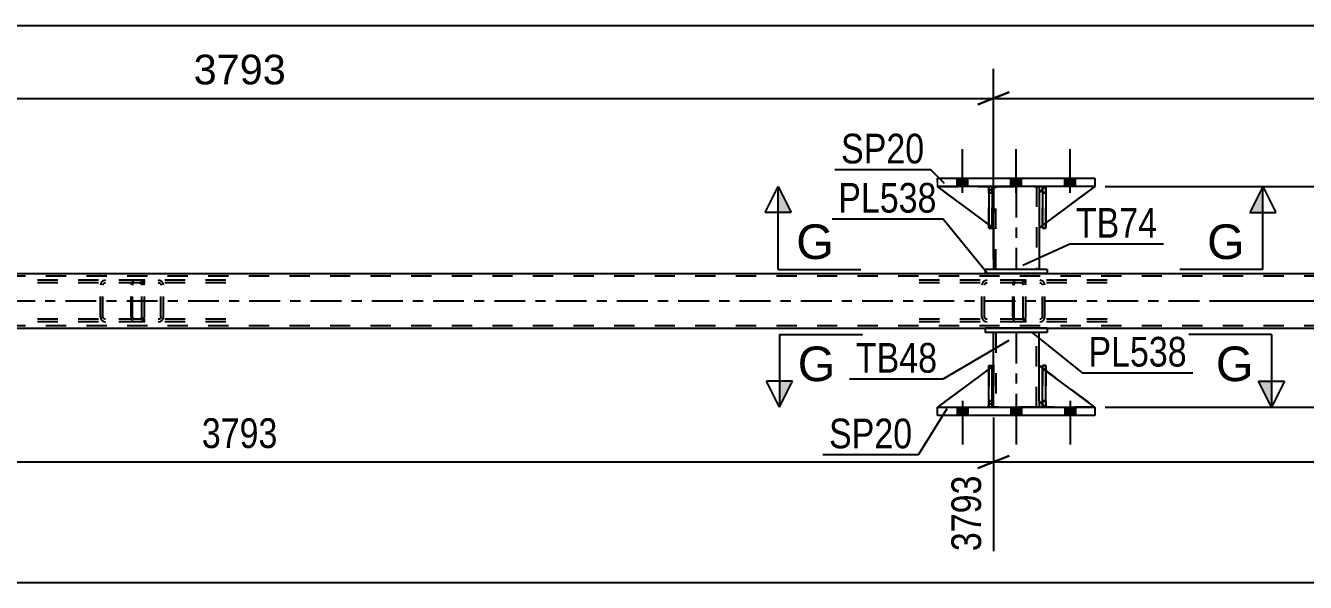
# Model space of a CAD drawing. Header units: millimetres. Extents: x 0 to 841, y 0 to 594.
# Drawn here: x 146.3 to 269.9, y 206.4 to 260.2 of the extents above; entities that cross this region are included whole.
import ezdxf

# ---------------------------------------------------------------- set-up
doc = ezdxf.new("R2010")
doc.units = ezdxf.units.MM
doc.linetypes.add('DXK_LINE_DOT2', pattern=[3.9198, 1.9599, -1.9599])
doc.linetypes.add('DXK_LINE_DOT3', pattern=[5.9187, 2.979, -0.9799, 0.9799, -0.9799])
doc.styles.add('Arial', font='ARIAL.TTF', dxfattribs={"height": 0.2})
doc.styles.add('Arial Narrow', font='ARIALN.TTF', dxfattribs={"height": 0.2})

# ---------------------------------------------------------------- blocks, each defined once
blk = doc.blocks.new('Part-318892525-4187 - 4091')
at = {"color": 7, "linetype": 'DXK_LINE_DOT2'}
for p, q in [((239.3, 227.35), (239.62, 227.35)), ((239.3, 223.95), (239.3, 227.35)), ((239.3, 227.35), (239.3, 223.35)), ((239.62, 227.35), (239.62, 223.95)), ((239.62, 223.35), (239.62, 227.25)), ((239.62, 223.95), (239.3, 223.95)), ((239.3, 223.35), (239.3, 223.95)), ((239.62, 223.95), (239.62, 223.35)), ((239.62, 223.35), (239.3, 223.35)), ((239.62, 223.35), (239.62, 223.35))]:
    blk.add_line(p, q, dxfattribs=at)
blk = doc.blocks.new('Part-318892525-4188 - 4091')
at = {"color": 2, "linetype": 'Continuous'}
for p, q in [((244.5, 223.35), (244.5, 227.35)), ((244.5, 227.35), (244.82, 227.35)), ((244.82, 223.35), (244.82, 227.35)), ((244.5, 223.35), (244.5, 223.35)), ((244.82, 223.35), (244.5, 223.35))]:
    blk.add_line(p, q, dxfattribs=at)
at = {"color": 7, "linetype": 'DXK_LINE_DOT2'}
for p, q in [((244.5, 227.35), (244.5, 223.95)), ((244.82, 223.95), (244.82, 227.35)), ((244.5, 223.95), (244.5, 223.35)), ((244.5, 223.95), (244.82, 223.95)), ((244.82, 223.35), (244.82, 223.95)), ((244.5, 223.35), (244.5, 223.35)), ((244.5, 223.35), (244.5, 223.35)), ((244.82, 223.35), (244.82, 223.35))]:
    blk.add_line(p, q, dxfattribs=at)
blk = doc.blocks.new('Part-318892525-4189 - 4091')
at = {"color": 2, "linetype": 'Continuous'}
for p, q in [((239.3, 223.35), (239.3, 227.35)), ((239.3, 227.35), (239.62, 227.35)), ((239.62, 223.35), (239.62, 227.35)), ((239.3, 223.35), (239.3, 223.35)), ((239.62, 223.35), (239.3, 223.35))]:
    blk.add_line(p, q, dxfattribs=at)
at = {"color": 7, "linetype": 'DXK_LINE_DOT2'}
for p, q in [((239.3, 227.35), (239.3, 223.95)), ((239.62, 223.95), (239.62, 227.35)), ((239.3, 223.95), (239.3, 223.35)), ((239.3, 223.95), (239.62, 223.95)), ((239.62, 223.35), (239.62, 223.95)), ((239.3, 223.35), (239.3, 223.35)), ((239.3, 223.35), (239.3, 223.35)), ((239.62, 223.35), (239.62, 223.35))]:
    blk.add_line(p, q, dxfattribs=at)
blk = doc.blocks.new('Bolt-318892525-4109 - 4091')
at = {"linetype": 'Continuous'}
for points in [[(237.27, 245.43), (236.23, 245.43), (236.23, 244.63), (237.27, 244.63)], [(237.27, 245.43), (236.23, 245.43), (236.23, 244.63), (237.27, 244.63)], [(237.27, 245.43), (236.23, 245.43), (236.23, 244.63), (237.27, 244.63)], [(242.47, 245.43), (241.43, 245.43), (241.43, 244.63), (242.47, 244.63)], [(242.47, 245.43), (241.43, 245.43), (241.43, 244.63), (242.47, 244.63)], [(247.67, 245.43), (246.63, 245.43), (246.63, 244.63), (247.67, 244.63)], [(247.67, 245.43), (246.63, 245.43), (246.63, 244.63), (247.67, 244.63)], [(247.67, 245.43), (246.63, 245.43), (246.63, 244.63), (247.67, 244.63)]]:
    blk.add_hatch(color=1, dxfattribs=at).paths.add_polyline_path(points)
at = {"color": 1, "linetype": 'Continuous'}
for p, q in [((236.75, 244.03), (236.75, 248.23)), ((236.75, 244.03), (236.75, 248.23)), ((236.75, 244.03), (236.75, 248.23)), ((241.95, 244.03), (241.95, 248.23)), ((241.95, 244.03), (241.95, 248.23)), ((247.15, 244.03), (247.15, 248.23)), ((247.15, 244.03), (247.15, 248.23)), ((247.15, 244.03), (247.15, 248.23)), ((236.23, 244.63), (236.23, 245.43)), ((236.23, 244.63), (236.23, 245.43)), ((236.23, 244.63), (236.23, 245.43)), ((237.27, 244.63), (237.27, 245.43)), ((237.27, 244.63), (237.27, 245.43)), ((237.27, 244.63), (237.27, 245.43)), ((241.43, 244.63), (241.43, 245.43)), ((241.43, 244.63), (241.43, 245.43)), ((242.47, 244.63), (242.47, 245.43)), ((242.47, 244.63), (242.47, 245.43)), ((246.63, 244.63), (246.63, 245.43)), ((246.63, 244.63), (246.63, 245.43)), ((246.63, 244.63), (246.63, 245.43)), ((247.67, 244.63), (247.67, 245.43)), ((247.67, 244.63), (247.67, 245.43)), ((247.67, 244.63), (247.67, 245.43))]:
    blk.add_line(p, q, dxfattribs=at)
blk = doc.blocks.new('Bolt-318892525-4110 - 4091')
at = {"linetype": 'Continuous'}
for points in [[(236.23, 222.55), (237.27, 222.55), (237.27, 223.35), (236.23, 223.35)], [(236.23, 222.55), (237.27, 222.55), (237.27, 223.35), (236.23, 223.35)], [(236.23, 222.55), (237.27, 222.55), (237.27, 223.35), (236.23, 223.35)], [(241.43, 222.55), (242.47, 222.55), (242.47, 223.35), (241.43, 223.35)], [(241.43, 222.55), (242.47, 222.55), (242.47, 223.35), (241.43, 223.35)], [(246.63, 222.55), (247.67, 222.55), (247.67, 223.35), (246.63, 223.35)], [(246.63, 222.55), (247.67, 222.55), (247.67, 223.35), (246.63, 223.35)], [(246.63, 222.55), (247.67, 222.55), (247.67, 223.35), (246.63, 223.35)]]:
    blk.add_hatch(color=1, dxfattribs=at).paths.add_polyline_path(points)
at = {"color": 1, "linetype": 'Continuous'}
for p, q in [((236.75, 223.95), (236.75, 219.75)), ((236.75, 223.95), (236.75, 219.75)), ((236.75, 223.95), (236.75, 219.75)), ((241.95, 223.95), (241.95, 219.75)), ((241.95, 223.95), (241.95, 219.75)), ((247.15, 223.95), (247.15, 219.75)), ((247.15, 223.95), (247.15, 219.75)), ((247.15, 223.95), (247.15, 219.75)), ((236.23, 223.35), (236.23, 222.55)), ((236.23, 223.35), (236.23, 222.55)), ((236.23, 223.35), (236.23, 222.55)), ((237.27, 223.35), (237.27, 222.55)), ((237.27, 223.35), (237.27, 222.55)), ((237.27, 223.35), (237.27, 222.55)), ((241.43, 223.35), (241.43, 222.55)), ((241.43, 223.35), (241.43, 222.55)), ((242.47, 223.35), (242.47, 222.55)), ((242.47, 223.35), (242.47, 222.55)), ((246.63, 223.35), (246.63, 222.55)), ((246.63, 223.35), (246.63, 222.55)), ((246.63, 223.35), (246.63, 222.55)), ((247.67, 223.35), (247.67, 222.55)), ((247.67, 223.35), (247.67, 222.55)), ((247.67, 223.35), (247.67, 222.55))]:
    blk.add_line(p, q, dxfattribs=at)
blk = doc.blocks.new('Part-318892525-4194 - 4091')
at = {"color": 2, "linetype": 'Continuous'}
for p, q in [((239.75, 227.35), (239.75, 230.55)), ((244.15, 227.35), (244.15, 230.55)), ((239.75, 223.35), (239.75, 223.95)), ((244.15, 223.95), (244.15, 223.35))]:
    blk.add_line(p, q, dxfattribs=at)
at = {"color": 7, "linetype": 'DXK_LINE_DOT2'}
for p, q in [((244.15, 230.55), (239.75, 230.55)), ((239.99, 230.55), (239.99, 223.35)), ((243.91, 223.35), (243.91, 230.55)), ((239.75, 223.95), (239.75, 227.35)), ((244.15, 223.95), (244.15, 227.35)), ((244.15, 223.35), (239.75, 223.35))]:
    blk.add_line(p, q, dxfattribs=at)
at = {"color": 7, "linetype": 'DXK_LINE_DOT3'}
blk.add_line((241.95, 230.55), (241.95, 223.35), dxfattribs=at)
blk = doc.blocks.new('Part-318892525-4152 - 4091')
at = {"color": 2, "linetype": 'Continuous'}
for p, q in [((102.77, 236.23), (761.68, 236.23)), ((102.77, 230.95), (761.68, 230.95))]:
    blk.add_line(p, q, dxfattribs=at)
at = {"color": 7, "linetype": 'DXK_LINE_DOT2'}
for p, q in [((761.68, 235.99), (102.77, 235.99)), ((761.68, 231.19), (102.77, 231.19))]:
    blk.add_line(p, q, dxfattribs=at)
at = {"color": 7, "linetype": 'DXK_LINE_DOT3'}
blk.add_line((102.77, 233.59), (761.68, 233.59), dxfattribs=at)
blk = doc.blocks.new('Part-318892525-4199 - 4091')
at = {"color": 2, "linetype": 'Continuous'}
for p, q in [((244.95, 230.95), (238.95, 230.95)), ((238.95, 230.95), (238.95, 230.55)), ((244.95, 230.55), (238.95, 230.55)), ((244.95, 230.95), (244.95, 230.55))]:
    blk.add_line(p, q, dxfattribs=at)
blk = doc.blocks.new('Part-318892525-4204 - 4091')
at = {"color": 2, "linetype": 'Continuous'}
for p, q in [((244.95, 236.63), (238.95, 236.63)), ((238.95, 236.63), (238.95, 236.23)), ((244.95, 236.23), (238.95, 236.23)), ((244.95, 236.63), (244.95, 236.23))]:
    blk.add_line(p, q, dxfattribs=at)
blk = doc.blocks.new('Part-318892525-4214 - 4091')
at = {"color": 7, "linetype": 'DXK_LINE_DOT2'}
for p, q in [((241.63, 235.29), (241.61, 235.11)), ((241.61, 232.07), (241.61, 235.11)), ((241.69, 235.45), (241.63, 235.29)), ((241.78, 235.55), (241.69, 235.45)), ((241.75, 235.11), (241.76, 235.2)), ((241.75, 232.07), (241.75, 235.11)), ((241.76, 235.2), (241.79, 235.28)), ((241.88, 235.59), (241.78, 235.55)), ((241.79, 235.28), (241.83, 235.33)), ((241.83, 235.33), (241.88, 235.35)), ((250.74, 235.59), (241.88, 235.59)), ((250.74, 235.35), (241.88, 235.35)), ((242.88, 235.35), (242.88, 235.59)), ((244.41, 235.55), (244.22, 235.59)), ((244.22, 235.35), (244.32, 235.33)), ((244.32, 235.33), (244.4, 235.28)), ((244.4, 235.28), (244.45, 235.2)), ((244.45, 235.2), (244.47, 235.11)), ((244.47, 232.07), (244.47, 235.11)), ((244.72, 235.11), (244.68, 235.29)), ((244.72, 232.07), (244.72, 235.11)), ((241.61, 232.07), (241.63, 231.88)), ((241.63, 231.88), (241.69, 231.73)), ((241.69, 231.73), (241.78, 231.62)), ((241.76, 231.97), (241.75, 232.07)), ((241.79, 231.9), (241.76, 231.97)), ((241.78, 231.62), (241.88, 231.59)), ((241.83, 231.84), (241.79, 231.9)), ((241.88, 231.83), (241.83, 231.84)), ((250.74, 231.83), (241.88, 231.83)), ((250.74, 231.59), (241.88, 231.59)), ((242.88, 231.59), (242.88, 231.83)), ((244.32, 231.84), (244.22, 231.83)), ((244.22, 231.59), (244.41, 231.62)), ((244.4, 231.9), (244.32, 231.84)), ((244.45, 231.97), (244.4, 231.9)), ((244.47, 232.07), (244.45, 231.97)), ((244.68, 231.88), (244.72, 232.07))]:
    blk.add_line(p, q, dxfattribs=at)
for centre, start, end in [((244.23, 235.09), 23.8494, 68.8059), ((244.23, 232.08), 291.1941, 336.1506)]:
    blk.add_arc(centre, 0.492, start, end, dxfattribs=at)
blk = doc.blocks.new('Part-318892525-4215 - 4091')
at = {"color": 7, "linetype": 'DXK_LINE_DOT2'}
for p, q in [((156.5, 235.29), (156.48, 235.11)), ((156.48, 232.07), (156.48, 235.11)), ((156.56, 235.45), (156.5, 235.29)), ((156.65, 235.55), (156.56, 235.45)), ((156.61, 235.11), (156.63, 235.2)), ((156.61, 232.07), (156.61, 235.11)), ((156.63, 235.2), (156.65, 235.28)), ((156.75, 235.59), (156.65, 235.55)), ((156.65, 235.28), (156.7, 235.33)), ((156.7, 235.33), (156.75, 235.35)), ((165.61, 235.59), (156.75, 235.59)), ((165.61, 235.35), (156.75, 235.35)), ((157.74, 235.35), (157.74, 235.59)), ((159.28, 235.55), (159.08, 235.59)), ((159.08, 235.35), (159.18, 235.33)), ((159.18, 235.33), (159.26, 235.28)), ((159.26, 235.28), (159.32, 235.2)), ((159.32, 235.2), (159.34, 235.11)), ((159.34, 232.07), (159.34, 235.11)), ((159.59, 235.11), (159.55, 235.29)), ((159.59, 232.07), (159.59, 235.11)), ((156.48, 232.07), (156.5, 231.88)), ((156.5, 231.88), (156.56, 231.73)), ((156.56, 231.73), (156.65, 231.62)), ((156.63, 231.97), (156.61, 232.07)), ((156.65, 231.9), (156.63, 231.97)), ((156.7, 231.84), (156.65, 231.9)), ((156.65, 231.62), (156.75, 231.59)), ((156.75, 231.83), (156.7, 231.84)), ((165.61, 231.83), (156.75, 231.83)), ((165.61, 231.59), (156.75, 231.59)), ((157.74, 231.59), (157.74, 231.83)), ((159.18, 231.84), (159.08, 231.83)), ((159.08, 231.59), (159.28, 231.62)), ((159.26, 231.9), (159.18, 231.84)), ((159.32, 231.97), (159.26, 231.9)), ((159.34, 232.07), (159.32, 231.97)), ((159.55, 231.88), (159.59, 232.07))]:
    blk.add_line(p, q, dxfattribs=at)
for centre, start, end in [((159.1, 235.09), 23.8494, 68.8059), ((159.1, 232.08), 291.1941, 336.1506)]:
    blk.add_arc(centre, 0.492, start, end, dxfattribs=at)
blk = doc.blocks.new('Part-318892525-4217 - 4091')
at = {"color": 7, "linetype": 'DXK_LINE_DOT2'}
for p, q in [((239.75, 240.63), (234.35, 244.63)), ((234.35, 244.63), (239.15, 244.63)), ((239.15, 244.63), (239.75, 244.03)), ((239.75, 244.03), (239.15, 244.63)), ((239.75, 244.03), (239.75, 240.63)), ((239.75, 244.03), (239.75, 244.03)), ((239.75, 244.03), (239.75, 240.63))]:
    blk.add_line(p, q, dxfattribs=at)
blk = doc.blocks.new('Part-318892525-4218 - 4091')
at = {"color": 2, "linetype": 'Continuous'}
for p, q in [((239.3, 240.96), (234.35, 244.63)), ((239.3, 244.47), (239.15, 244.63)), ((239.75, 244.03), (239.62, 244.15)), ((239.75, 244.03), (239.75, 244.03)), ((239.75, 240.63), (239.75, 244.03)), ((239.62, 240.72), (239.75, 240.63)), ((239.75, 240.63), (239.75, 240.63))]:
    blk.add_line(p, q, dxfattribs=at)
at = {"color": 7, "linetype": 'DXK_LINE_DOT2'}
for p, q in [((239.15, 244.63), (234.35, 244.63)), ((234.35, 244.63), (234.35, 244.63)), ((239.15, 244.63), (239.75, 244.03)), ((239.62, 244.15), (239.3, 244.47)), ((239.75, 244.03), (239.75, 240.63)), ((239.62, 240.72), (239.3, 240.96))]:
    blk.add_line(p, q, dxfattribs=at)
blk = doc.blocks.new('Part-318892525-4219 - 4091')
at = {"color": 7, "linetype": 'DXK_LINE_DOT2'}
for p, q in [((244.5, 244.03), (244.5, 244.63)), ((244.5, 244.63), (244.5, 244.63)), ((244.5, 244.63), (244.5, 240.63)), ((244.5, 244.63), (244.82, 244.63)), ((244.5, 240.63), (244.5, 244.03)), ((244.5, 244.03), (244.82, 244.03)), ((244.82, 244.63), (244.82, 244.03)), ((244.82, 240.63), (244.82, 244.63)), ((244.82, 244.03), (244.82, 240.63)), ((244.5, 240.63), (244.82, 240.63))]:
    blk.add_line(p, q, dxfattribs=at)
blk = doc.blocks.new('Part-318892525-4220 - 4091')
at = {"color": 7, "linetype": 'DXK_LINE_DOT2'}
for p, q in [((239.3, 244.03), (239.3, 244.63)), ((239.3, 244.63), (239.3, 244.63)), ((239.3, 244.63), (239.3, 240.63)), ((239.3, 244.63), (239.62, 244.63)), ((239.3, 240.63), (239.3, 244.03)), ((239.3, 244.03), (239.62, 244.03)), ((239.62, 244.63), (239.62, 244.03)), ((239.62, 240.63), (239.62, 244.63)), ((239.62, 244.03), (239.62, 240.63)), ((239.3, 240.63), (239.62, 240.63))]:
    blk.add_line(p, q, dxfattribs=at)
blk = doc.blocks.new('Part-318892525-4221 - 4091')
at = {"color": 2, "linetype": 'Continuous'}
for p, q in [((244.82, 244.63), (244.5, 244.63)), ((244.5, 244.63), (244.5, 240.63)), ((244.82, 244.63), (244.82, 244.63)), ((244.82, 244.63), (244.82, 240.63)), ((244.82, 240.63), (244.5, 240.63))]:
    blk.add_line(p, q, dxfattribs=at)
at = {"color": 7, "linetype": 'DXK_LINE_DOT2'}
for p, q in [((244.5, 244.63), (244.5, 244.03)), ((244.5, 244.63), (244.5, 244.63)), ((244.82, 244.03), (244.5, 244.03)), ((244.5, 244.03), (244.5, 240.63)), ((244.82, 244.03), (244.82, 244.63)), ((244.82, 244.63), (244.82, 244.63)), ((244.82, 240.63), (244.82, 244.03))]:
    blk.add_line(p, q, dxfattribs=at)
blk = doc.blocks.new('Part-318892525-4222 - 4091')
at = {"color": 2, "linetype": 'Continuous'}
for p, q in [((239.62, 244.63), (239.3, 244.63)), ((239.3, 244.63), (239.3, 240.63)), ((239.62, 244.63), (239.62, 244.63)), ((239.62, 244.63), (239.62, 240.63)), ((239.62, 240.63), (239.3, 240.63))]:
    blk.add_line(p, q, dxfattribs=at)
at = {"color": 7, "linetype": 'DXK_LINE_DOT2'}
for p, q in [((239.3, 244.63), (239.3, 244.03)), ((239.3, 244.63), (239.3, 244.63)), ((239.62, 244.03), (239.3, 244.03)), ((239.3, 244.03), (239.3, 240.63)), ((239.62, 244.03), (239.62, 244.63)), ((239.62, 244.63), (239.62, 244.63)), ((239.62, 240.63), (239.62, 244.03))]:
    blk.add_line(p, q, dxfattribs=at)
blk = doc.blocks.new('Part-318892525-4271 - 4091')
at = {"color": 2, "linetype": 'Continuous'}
for p, q in [((239.75, 244.63), (239.75, 244.03)), ((244.15, 244.63), (244.15, 244.03)), ((239.75, 240.63), (239.75, 236.63)), ((244.15, 240.63), (244.15, 236.63))]:
    blk.add_line(p, q, dxfattribs=at)
at = {"color": 7, "linetype": 'DXK_LINE_DOT2'}
for p, q in [((239.75, 244.63), (244.15, 244.63)), ((239.75, 244.03), (239.75, 240.63)), ((239.99, 236.63), (239.99, 244.63)), ((243.91, 244.63), (243.91, 236.63)), ((244.15, 244.03), (244.15, 240.63)), ((244.15, 236.63), (239.75, 236.63))]:
    blk.add_line(p, q, dxfattribs=at)
at = {"color": 7, "linetype": 'DXK_LINE_DOT3'}
blk.add_line((241.95, 244.63), (241.95, 236.63), dxfattribs=at)
blk = doc.blocks.new('Part-318892525-4272 - 4091')
at = {"color": 7, "linetype": 'DXK_LINE_DOT2'}
for p, q in [((244.15, 223.95), (244.15, 227.35)), ((244.15, 227.35), (249.55, 223.35)), ((244.75, 223.35), (244.15, 223.95)), ((249.55, 223.35), (244.75, 223.35))]:
    blk.add_line(p, q, dxfattribs=at)
blk = doc.blocks.new('Part-318892525-4273 - 4091')
at = {"color": 2, "linetype": 'Continuous'}
for p, q in [((244.15, 223.95), (244.15, 227.35)), ((244.15, 227.35), (244.5, 227.08)), ((249.55, 223.35), (244.82, 226.85)), ((244.5, 223.59), (244.15, 223.95))]:
    blk.add_line(p, q, dxfattribs=at)
at = {"color": 7, "linetype": 'DXK_LINE_DOT2'}
for p, q in [((244.82, 226.85), (244.5, 227.08)), ((244.5, 223.59), (244.75, 223.35)), ((244.75, 223.35), (249.55, 223.35))]:
    blk.add_line(p, q, dxfattribs=at)
blk = doc.blocks.new('Part-318892525-4274 - 4091')
at = {"color": 7, "linetype": 'DXK_LINE_DOT2'}
for p, q in [((239.75, 227.35), (234.35, 223.35)), ((239.75, 223.95), (239.75, 227.35)), ((239.75, 227.35), (239.75, 223.95)), ((239.15, 223.35), (239.75, 223.95)), ((239.75, 223.95), (239.15, 223.35)), ((239.75, 223.95), (239.75, 223.95)), ((234.35, 223.35), (239.15, 223.35))]:
    blk.add_line(p, q, dxfattribs=at)
blk = doc.blocks.new('Part-318892525-4275 - 4091')
at = {"color": 2, "linetype": 'Continuous'}
for p, q in [((239.3, 227.02), (234.35, 223.35)), ((239.75, 227.35), (239.62, 227.25)), ((239.75, 223.95), (239.75, 227.35)), ((239.75, 223.95), (239.62, 223.82)), ((239.75, 223.95), (239.75, 223.95)), ((239.3, 223.5), (239.15, 223.35))]:
    blk.add_line(p, q, dxfattribs=at)
at = {"color": 7, "linetype": 'DXK_LINE_DOT2'}
for p, q in [((239.62, 227.25), (239.3, 227.02)), ((239.75, 223.95), (239.75, 227.35)), ((239.75, 223.95), (239.15, 223.35)), ((239.62, 223.82), (239.3, 223.5)), ((234.35, 223.35), (234.35, 223.35)), ((234.35, 223.35), (239.15, 223.35))]:
    blk.add_line(p, q, dxfattribs=at)
blk = doc.blocks.new('Part-318892525-4276 - 4091')
at = {"color": 7, "linetype": 'DXK_LINE_DOT2'}
for p, q in [((244.82, 227.35), (244.5, 227.35)), ((244.5, 223.95), (244.5, 227.35)), ((244.5, 227.35), (244.5, 223.35)), ((244.82, 227.35), (244.82, 223.95)), ((244.82, 223.35), (244.82, 227.35)), ((244.82, 223.95), (244.5, 223.95)), ((244.5, 223.35), (244.5, 223.95)), ((244.82, 223.95), (244.82, 223.35)), ((244.82, 223.35), (244.5, 223.35)), ((244.82, 223.35), (244.82, 223.35))]:
    blk.add_line(p, q, dxfattribs=at)
blk = doc.blocks.new('Part-318892525-4281 - 4091')
at = {"color": 7, "linetype": 'DXK_LINE_DOT2'}
for p, q in [((157.23, 235.59), (146.38, 235.59)), ((157.23, 235.35), (146.38, 235.35)), ((153.52, 235.29), (153.49, 235.11)), ((153.49, 232.07), (153.49, 235.11)), ((153.74, 235.11), (153.76, 235.2)), ((153.74, 232.07), (153.74, 235.11)), ((153.76, 235.2), (153.82, 235.28)), ((154, 235.59), (153.8, 235.55)), ((153.82, 235.28), (153.9, 235.33)), ((153.9, 235.33), (154, 235.35)), ((157.43, 235.55), (157.23, 235.59)), ((157.23, 235.35), (157.33, 235.33)), ((157.33, 235.33), (157.41, 235.28)), ((157.41, 235.28), (157.47, 235.2)), ((157.47, 235.2), (157.49, 235.11)), ((157.49, 232.07), (157.49, 235.11)), ((157.74, 235.11), (157.7, 235.29)), ((157.74, 232.07), (157.74, 235.11)), ((157.23, 231.83), (146.38, 231.83)), ((157.23, 231.59), (146.38, 231.59)), ((153.49, 232.07), (153.52, 231.88)), ((153.76, 231.97), (153.74, 232.07)), ((153.82, 231.9), (153.76, 231.97)), ((153.8, 231.62), (154, 231.59)), ((153.9, 231.84), (153.82, 231.9)), ((154, 231.83), (153.9, 231.84)), ((157.33, 231.84), (157.23, 231.83)), ((157.23, 231.59), (157.43, 231.62)), ((157.41, 231.9), (157.33, 231.84)), ((157.47, 231.97), (157.41, 231.9)), ((157.49, 232.07), (157.47, 231.97)), ((157.7, 231.88), (157.74, 232.07))]:
    blk.add_line(p, q, dxfattribs=at)
for centre, start, end in [((153.98, 235.09), 110.7583, 155.68), ((157.25, 235.09), 24.32, 69.2417), ((153.98, 232.09), 204.32, 249.2417), ((157.25, 232.09), 290.7583, 335.68)]:
    blk.add_arc(centre, 0.496, start, end, dxfattribs=at)
blk = doc.blocks.new('Part-318892525-4300 - 4091')
at = {"color": 7, "linetype": 'DXK_LINE_DOT2'}
for p, q in [((242.37, 235.59), (231.51, 235.59)), ((242.37, 235.35), (231.51, 235.35)), ((238.66, 235.29), (238.62, 235.11)), ((238.62, 232.07), (238.62, 235.11)), ((238.88, 235.11), (238.9, 235.2)), ((238.88, 232.07), (238.88, 235.11)), ((238.9, 235.2), (238.95, 235.28)), ((239.13, 235.59), (238.94, 235.55)), ((238.95, 235.28), (239.03, 235.33)), ((239.03, 235.33), (239.13, 235.35)), ((242.56, 235.55), (242.37, 235.59)), ((242.37, 235.35), (242.46, 235.33)), ((242.46, 235.33), (242.55, 235.28)), ((242.55, 235.28), (242.6, 235.2)), ((242.6, 235.2), (242.62, 235.11)), ((242.62, 232.07), (242.62, 235.11)), ((242.88, 235.11), (242.84, 235.29)), ((242.88, 232.07), (242.88, 235.11)), ((242.37, 231.83), (231.51, 231.83)), ((242.37, 231.59), (231.51, 231.59)), ((238.62, 232.07), (238.66, 231.88)), ((238.9, 231.97), (238.88, 232.07)), ((238.95, 231.9), (238.9, 231.97)), ((238.94, 231.62), (239.13, 231.59)), ((239.03, 231.84), (238.95, 231.9)), ((239.13, 231.83), (239.03, 231.84)), ((242.46, 231.84), (242.37, 231.83)), ((242.37, 231.59), (242.56, 231.62)), ((242.55, 231.9), (242.46, 231.84)), ((242.6, 231.97), (242.55, 231.9)), ((242.62, 232.07), (242.6, 231.97)), ((242.84, 231.88), (242.88, 232.07))]:
    blk.add_line(p, q, dxfattribs=at)
for centre, start, end in [((239.11, 235.09), 110.7583, 155.68), ((242.39, 235.09), 24.32, 69.2417), ((239.11, 232.09), 204.32, 249.2417), ((242.39, 232.09), 290.7583, 335.68)]:
    blk.add_arc(centre, 0.496, start, end, dxfattribs=at)
blk = doc.blocks.new('Part-318892525-4335 - 4091')
at = {"color": 2, "linetype": 'Continuous'}
for p, q in [((234.35, 244.63), (234.35, 245.43)), ((234.35, 245.43), (249.55, 245.43)), ((249.55, 245.43), (249.55, 244.63)), ((249.55, 244.63), (234.35, 244.63))]:
    blk.add_line(p, q, dxfattribs=at)
blk = doc.blocks.new('Part-318892525-4340 - 4091')
at = {"color": 2, "linetype": 'Continuous'}
for p, q in [((234.35, 223.35), (234.35, 223.35)), ((234.35, 222.55), (234.35, 223.35)), ((234.35, 223.35), (249.55, 223.35)), ((234.35, 222.55), (234.35, 222.55)), ((249.55, 222.55), (234.35, 222.55)), ((249.55, 223.35), (249.55, 223.35)), ((249.55, 223.35), (249.55, 222.55)), ((249.55, 222.55), (249.55, 222.55))]:
    blk.add_line(p, q, dxfattribs=at)
at = {"color": 7, "linetype": 'DXK_LINE_DOT2'}
for p, q in [((234.35, 222.55), (234.35, 223.35)), ((249.55, 223.35), (249.55, 222.55))]:
    blk.add_line(p, q, dxfattribs=at)
blk = doc.blocks.new('Part-318892525-4341 - 4091')
at = {"color": 7, "linetype": 'DXK_LINE_DOT2'}
for p, q in [((244.75, 244.63), (244.15, 244.03)), ((244.15, 240.63), (249.55, 244.63)), ((244.15, 244.03), (244.15, 240.63)), ((249.55, 244.63), (244.75, 244.63))]:
    blk.add_line(p, q, dxfattribs=at)
blk = doc.blocks.new('Part-318892525-4342 - 4091')
at = {"color": 2, "linetype": 'Continuous'}
for p, q in [((244.5, 244.38), (244.15, 244.03)), ((244.15, 244.03), (244.15, 240.63)), ((249.55, 244.63), (244.82, 241.13)), ((244.15, 240.63), (244.5, 240.89))]:
    blk.add_line(p, q, dxfattribs=at)
at = {"color": 7, "linetype": 'DXK_LINE_DOT2'}
for p, q in [((244.75, 244.63), (244.5, 244.38)), ((249.55, 244.63), (244.75, 244.63)), ((249.55, 244.63), (249.55, 244.63)), ((249.55, 244.63), (249.55, 244.63)), ((244.82, 241.13), (244.5, 240.89))]:
    blk.add_line(p, q, dxfattribs=at)
blk = doc.blocks.new('StraightDimension-318892525-4525 - 4091')
at = {"color": 7, "linetype": 'Continuous'}
blk.add_line((93.51, 206.43), (770.94, 206.43), dxfattribs=at)
blk = doc.blocks.new('StraightDimension-318892525-4563 - 4091')
at = {"color": 7, "linetype": 'Continuous'}
for p, q in [((277.33, 246.13), (278.53, 243.13)), ((250.55, 244.63), (280.33, 244.63)), ((277.93, 233.59), (277.93, 244.63)), ((278.53, 232.09), (277.33, 235.09)), ((261.52, 233.59), (280.33, 233.59))]:
    blk.add_line(p, q, dxfattribs=at)
at = {"color": 0}
blk.add_wipeout([(277.18, 242.45), (272.98, 242.45), (272.98, 235.76), (277.18, 235.76)], dxfattribs=at)
at = {"color": 3, "style": 'Arial Narrow'}
blk.add_text('276', height=2.863, rotation=90.0002, dxfattribs=at).set_placement((276.58, 236.36))
blk = doc.blocks.new('StraightDimension-318892525-15693 - 4091')
at = {"color": 7, "linetype": 'Continuous'}
blk.add_line((94.15, 260.17), (770.3, 260.17), dxfattribs=at)
blk = doc.blocks.new('StraightDimension-318892525-4424 - 4091')
at = {"color": 7, "linetype": 'Continuous'}
for p, q in [((239.75, 237.63), (239.75, 256)), ((238.25, 252.55), (241.25, 253.75)), ((94.15, 253.15), (239.75, 253.15))]:
    blk.add_line(p, q, dxfattribs=at)
at = {"color": 0}
blk.add_wipeout([(171.99, 253.9), (171.99, 258.1), (161.9, 258.1), (161.9, 253.9)], dxfattribs=at)
at = {"color": 3, "style": 'Arial'}
blk.add_text('3793', height=2.865, dxfattribs=at).set_placement((162.5, 254.5))
blk = doc.blocks.new('StraightDimension-318892525-4437 - 4091')
at = {"color": 7, "linetype": 'Continuous'}
for p, q in [((239.75, 237.63), (239.75, 256)), ((241.25, 253.75), (238.25, 252.55)), ((239.75, 253.15), (494.96, 253.15))]:
    blk.add_line(p, q, dxfattribs=at)
blk = doc.blocks.new('StraightDimension-318892525-4534 - 4091')
at = {"color": 7, "linetype": 'Continuous'}
for p, q in [((277.33, 235.09), (278.53, 232.09)), ((261.52, 233.59), (280.33, 233.59)), ((277.93, 223.35), (277.93, 233.59)), ((278.53, 221.85), (277.33, 224.85)), ((250.55, 223.35), (280.33, 223.35))]:
    blk.add_line(p, q, dxfattribs=at)
at = {"color": 0}
blk.add_wipeout([(277.18, 231.81), (272.98, 231.81), (272.98, 225.12), (277.18, 225.12)], dxfattribs=at)
at = {"color": 3, "style": 'Arial Narrow'}
blk.add_text('256', height=2.863, rotation=90.0002, dxfattribs=at).set_placement((276.58, 225.72))
blk = doc.blocks.new('StraightDimension-318892525-15590 - 4091')
at = {"color": 7, "linetype": 'Continuous'}
for p, q in [((239.75, 222.35), (239.75, 209.44)), ((241.25, 218.65), (238.25, 217.45)), ((239.75, 218.05), (494.96, 218.05))]:
    blk.add_line(p, q, dxfattribs=at)
blk = doc.blocks.new('StraightDimension-318892525-15591 - 4091')
at = {"color": 7, "linetype": 'Continuous'}
for p, q in [((239.75, 222.35), (239.75, 209.44)), ((94.15, 218.05), (239.75, 218.05)), ((238.25, 217.45), (241.25, 218.65))]:
    blk.add_line(p, q, dxfattribs=at)
at = {"color": 0}
blk.add_wipeout([(171.2, 218.8), (171.2, 223), (162.69, 223), (162.69, 218.8)], dxfattribs=at)
at = {"color": 3, "style": 'Arial Narrow'}
blk.add_text('3793', height=2.863, dxfattribs=at).set_placement((163.29, 219.4))
at = {"color": 0, "linetype": 'Continuous'}
blk.add_wipeout([(239.15, 217.35), (234.95, 217.35), (234.95, 208.84), (239.15, 208.84)], dxfattribs=at)
at = {"color": 3, "linetype": 'Continuous', "style": 'Arial Narrow'}
blk.add_text('3793', height=2.863, rotation=90.0002, dxfattribs=at).set_placement((238.55, 209.44))
blk = doc.blocks.new('Mark-318892525-4190 - 4091')
at = {"color": 0}
blk.add_wipeout([(234.31, 226.67), (234.31, 229.67), (226.46, 229.67), (226.46, 226.67)], dxfattribs=at)
blk.add_wipeout([(234.31, 226.67), (234.31, 229.67), (226.46, 229.67), (226.46, 226.67)], dxfattribs=at)
at = {"color": 30, "linetype": 'Continuous'}
for p in [(241.24, 229.77), (225.86, 226.07)]:
    blk.add_line(p, (234.91, 226.07), dxfattribs=at)
at = {"color": 3, "style": 'Arial Narrow'}
blk.add_text('TB48', height=2.863, dxfattribs=at).set_placement((226.46, 226.67))
blk = doc.blocks.new('Mark-318892525-4195 - 4091')
at = {"color": 0}
blk.add_wipeout([(258.42, 227.26), (258.42, 230.26), (248.92, 230.26), (248.92, 227.26)], dxfattribs=at)
blk.add_wipeout([(258.42, 227.26), (258.42, 230.26), (248.92, 230.26), (248.92, 227.26)], dxfattribs=at)
at = {"color": 30, "linetype": 'Continuous'}
for p, q in [((243.4, 230.62), (248.32, 226.66)), ((248.32, 226.66), (259.02, 226.66))]:
    blk.add_line(p, q, dxfattribs=at)
at = {"color": 3, "style": 'Arial Narrow'}
blk.add_text('PL538', height=2.863, dxfattribs=at).set_placement((248.92, 227.26))
blk = doc.blocks.new('Mark-318892525-4200 - 4091')
at = {"color": 0}
blk.add_wipeout([(234.27, 242.12), (234.27, 245.12), (224.76, 245.12), (224.76, 242.12)], dxfattribs=at)
blk.add_wipeout([(234.27, 242.12), (234.27, 245.12), (224.76, 245.12), (224.76, 242.12)], dxfattribs=at)
at = {"color": 30, "linetype": 'Continuous'}
for p in [(224.16, 241.52), (239.14, 236.26)]:
    blk.add_line(p, (234.87, 241.52), dxfattribs=at)
at = {"color": 3, "style": 'Arial Narrow'}
blk.add_text('PL538', height=2.863, dxfattribs=at).set_placement((224.76, 242.12))
blk = doc.blocks.new('Mark-318892525-4267 - 4091')
at = {"color": 0}
blk.add_wipeout([(255.57, 239.7), (255.57, 242.7), (247.71, 242.7), (247.71, 239.7)], dxfattribs=at)
blk.add_wipeout([(255.57, 239.7), (255.57, 242.7), (247.71, 242.7), (247.71, 239.7)], dxfattribs=at)
at = {"color": 30, "linetype": 'Continuous'}
for p, q in [((242.59, 237.04), (247.11, 239.1)), ((247.11, 239.1), (256.17, 239.1))]:
    blk.add_line(p, q, dxfattribs=at)
at = {"color": 3, "style": 'Arial Narrow'}
blk.add_text('TB74', height=2.863, dxfattribs=at).set_placement((247.71, 239.7))
blk = doc.blocks.new('Mark-318892525-4331 - 4091')
at = {"color": 0}
blk.add_wipeout([(233.07, 246.87), (233.07, 249.87), (225.03, 249.87), (225.03, 246.87)], dxfattribs=at)
blk.add_wipeout([(233.07, 246.87), (233.07, 249.87), (225.03, 249.87), (225.03, 246.87)], dxfattribs=at)
at = {"color": 30, "linetype": 'Continuous'}
for p in [(224.43, 246.27), (235.03, 244.92)]:
    blk.add_line(p, (233.67, 246.27), dxfattribs=at)
at = {"color": 3, "style": 'Arial Narrow'}
blk.add_text('SP20', height=2.863, dxfattribs=at).set_placement((225.03, 246.87))
blk = doc.blocks.new('Mark-318892525-4336 - 4091')
at = {"color": 0}
blk.add_wipeout([(231.91, 219.37), (231.91, 222.37), (223.87, 222.37), (223.87, 219.37)], dxfattribs=at)
blk.add_wipeout([(231.91, 219.37), (231.91, 222.37), (223.87, 222.37), (223.87, 219.37)], dxfattribs=at)
at = {"color": 30, "linetype": 'Continuous'}
for p in [(235.24, 223.17), (223.27, 218.77)]:
    blk.add_line(p, (232.51, 218.77), dxfattribs=at)
at = {"color": 3, "style": 'Arial Narrow'}
blk.add_text('SP20', height=2.863, dxfattribs=at).set_placement((223.87, 219.37))
blk = doc.blocks.new('SectionMark-318892525-4648 - 4091')
at = {"linetype": 'Continuous'}
for points in [[(220.2, 242.14), (218.95, 242.14), (218.95, 244.64)], [(265.76, 242.14), (264.51, 242.14), (265.76, 244.64)]]:
    blk.add_hatch(color=6, dxfattribs=at).paths.add_polyline_path(points)
at = {"color": 6, "linetype": 'Continuous'}
for p, q in [((217.7, 242.14), (218.95, 244.64)), ((218.95, 236.64), (218.95, 244.64)), ((218.95, 244.64), (220.2, 242.14)), ((265.76, 244.64), (264.51, 242.14)), ((265.76, 236.64), (265.76, 244.64)), ((265.76, 244.64), (267.01, 242.14)), ((220.2, 242.14), (217.7, 242.14)), ((264.51, 242.14), (267.01, 242.14)), ((218.95, 236.64), (226.95, 236.64)), ((265.76, 236.64), (257.76, 236.64))]:
    blk.add_line(p, q, dxfattribs=at)
at = {"color": 0, "linetype": 'Continuous'}
for points in [[(224.33, 237.64), (224.33, 241.14), (220.7, 241.14), (220.7, 237.64)], [(264.01, 237.64), (264.01, 241.14), (260.38, 241.14), (260.38, 237.64)]]:
    blk.add_wipeout(points, dxfattribs=at)
at = {"color": 3, "linetype": 'Continuous', "style": 'Arial'}
for p in [(220.7, 237.64), (260.38, 237.64)]:
    blk.add_text('G', height=3.34, dxfattribs=at).set_placement(p)
blk = doc.blocks.new('SectionMark-318892525-4650 - 4091')
at = {"color": 6, "linetype": 'Continuous'}
for p, q in [((219.09, 230.35), (227.09, 230.35)), ((219.09, 230.35), (219.09, 223.35)), ((266.61, 230.35), (258.61, 230.35)), ((266.61, 230.35), (266.61, 223.35)), ((219.09, 223.35), (217.84, 225.85)), ((267.86, 225.85), (266.61, 223.35))]:
    blk.add_line(p, q, dxfattribs=at)
at = {"color": 0, "linetype": 'Continuous'}
for points in [[(224.47, 225.85), (224.47, 229.35), (220.84, 229.35), (220.84, 225.85)], [(264.86, 225.85), (264.86, 229.35), (261.23, 229.35), (261.23, 225.85)]]:
    blk.add_wipeout(points, dxfattribs=at)
at = {"linetype": 'Continuous'}
for points in [[(219.09, 225.85), (220.34, 225.85), (219.09, 223.35)], [(265.36, 225.85), (266.61, 225.85), (266.61, 223.35)]]:
    blk.add_hatch(color=6, dxfattribs=at).paths.add_polyline_path(points)
at = {"color": 6, "linetype": 'Continuous'}
for p, q in [((220.34, 225.85), (217.84, 225.85)), ((219.09, 223.35), (220.34, 225.85)), ((265.36, 225.85), (267.86, 225.85)), ((266.61, 223.35), (265.36, 225.85))]:
    blk.add_line(p, q, dxfattribs=at)
at = {"color": 3, "linetype": 'Continuous', "style": 'Arial'}
for p in [(220.84, 225.85), (261.23, 225.85)]:
    blk.add_text('G', height=3.34, dxfattribs=at).set_placement(p)

msp = doc.modelspace()

# ---------------------------------------------------------------- block references
for name in ['Bolt-318892525-4109 - 4091', 'Part-318892525-4335 - 4091', 'Part-318892525-4217 - 4091', 'Part-318892525-4218 - 4091', 'Part-318892525-4220 - 4091', 'Part-318892525-4222 - 4091', 'Part-318892525-4271 - 4091', 'Part-318892525-4341 - 4091', 'Part-318892525-4342 - 4091', 'Part-318892525-4219 - 4091', 'Part-318892525-4221 - 4091', 'Part-318892525-4152 - 4091', 'Part-318892525-4204 - 4091', 'Part-318892525-4281 - 4091', 'Part-318892525-4215 - 4091', 'Part-318892525-4300 - 4091', 'Part-318892525-4214 - 4091', 'Part-318892525-4199 - 4091', 'Part-318892525-4194 - 4091', 'Part-318892525-4274 - 4091', 'Part-318892525-4275 - 4091', 'Part-318892525-4187 - 4091', 'Part-318892525-4189 - 4091', 'Part-318892525-4272 - 4091', 'Part-318892525-4273 - 4091', 'Part-318892525-4188 - 4091', 'Part-318892525-4276 - 4091', 'Bolt-318892525-4110 - 4091', 'Part-318892525-4340 - 4091']:
    msp.add_blockref(name, (0, 0))

# ---------------------------------------------------------------- next in the draw order: block references
for name in ['StraightDimension-318892525-4563 - 4091', 'StraightDimension-318892525-4525 - 4091']:
    msp.add_blockref(name, (0, 0))

# ---------------------------------------------------------------- next in the draw order: block references
for name in ['StraightDimension-318892525-15693 - 4091', 'StraightDimension-318892525-4534 - 4091']:
    msp.add_blockref(name, (0, 0))

# ---------------------------------------------------------------- next in the draw order: block references
for name in ['StraightDimension-318892525-4424 - 4091', 'Mark-318892525-4195 - 4091', 'StraightDimension-318892525-15590 - 4091']:
    msp.add_blockref(name, (0, 0))

# ---------------------------------------------------------------- next in the draw order: block references
for name in ['StraightDimension-318892525-4437 - 4091', 'StraightDimension-318892525-15591 - 4091']:
    msp.add_blockref(name, (0, 0))

# ---------------------------------------------------------------- next in the draw order: block references
for name in ['Mark-318892525-4200 - 4091', 'Mark-318892525-4267 - 4091', 'Mark-318892525-4190 - 4091', 'Mark-318892525-4336 - 4091']:
    msp.add_blockref(name, (0, 0))

# ---------------------------------------------------------------- next in the draw order: block references
for name in ['Mark-318892525-4331 - 4091', 'SectionMark-318892525-4650 - 4091']:
    msp.add_blockref(name, (0, 0))

# ---------------------------------------------------------------- next in the draw order: block references
msp.add_blockref('SectionMark-318892525-4648 - 4091', (0, 0))

doc.saveas('drawing.dxf')
